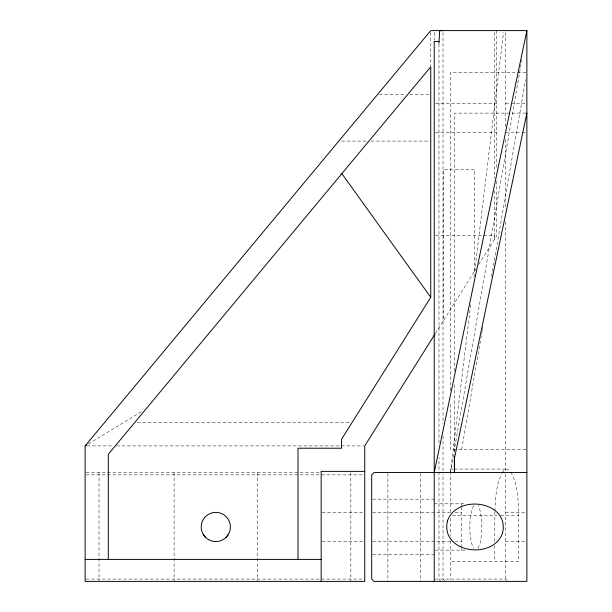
<?xml version="1.0" encoding="UTF-8"?>
<svg xmlns="http://www.w3.org/2000/svg" width="612" height="612" viewBox="0 0 612 612"><rect width="100%" height="100%" fill="white"/><g stroke="black" fill="none" stroke-linecap="round" stroke-linejoin="round"><path stroke-width="0.46" stroke-dasharray="3.06 2.29" d="M494.871 511.701L494.748 541.857M494.901 510.775C495.445 498.283 496.095 485.094 501.718 473.726M470.666 304.677L450.547 471.592L452.872 458.434M473.986 277.175L503.477 32.497M453.033 457.493L521.829 59.746M461.662 449.376L481.499 334.665M481.659 333.724L482.149 330.901M482.31 329.967L482.799 327.145M491.581 276.372L525.57 79.858M473.535 505.566L471.592 510.592L470.291 518.104A22.506 5.646 -90 0 0 470.284 535.837L471.592 543.349L473.535 548.367M478.133 548.367L480.083 543.349L481.384 535.829A22.506 5.646 -90 0 0 481.384 518.104L480.083 510.592L478.133 505.566M502.2 472.954L503.645 470.643L506.759 469.06L509.865 470.643M435.369 333.471L476.021 268.767M478.676 264.545L496.76 235.758L496.76 179.454M88.38 443.922L142.06 411.279M525.915 72.338L450.432 72.338L450.432 391.152M379.256 94.761L405.955 94.761M409.772 94.761L429.792 94.761M435.461 103.329L496.76 103.329M505.558 103.329L510.194 103.329M511.119 103.329L525.945 103.329M525.915 113.121L454.387 113.121L454.387 372.165M435.461 132.513L496.76 132.513M505.558 132.513L521.309 132.513M522.235 132.513L525.945 132.513M341.641 141.081L367.238 141.081M371.025 141.081L430.749 141.081M435.499 235.758L494.442 235.758L494.817 238.841M137.402 422.739L350.026 422.739M87.042 445.903L112.807 445.903M116.624 445.903L363.78 445.903M525.922 449.376L450.432 449.376L450.432 402.604M453.301 469.06L450.432 469.06L450.432 513.598M454.249 469.06L506.759 469.06M86.085 472.541L319.885 472.541M86.085 474.851L363.78 474.851M372.632 499.17L434.222 499.17M434.222 503.806L465.525 503.806M322.111 512.374L363.788 512.374M372.632 512.374L451.243 512.374M455.03 512.374L461.662 512.374M505.558 512.374L525.945 512.374M452.322 515.388L496.936 515.388M500.738 515.388L518.769 515.388L518.769 561.709L450.432 561.709M322.111 541.559L364.737 541.559M372.632 541.559L450.294 541.559M455.03 541.559L461.662 541.559M505.558 541.559L525.945 541.559M435.17 550.134L466.474 550.134M372.632 554.763L434.222 554.763M86.085 579.082L364.737 579.082M435.17 579.082L505.558 579.082L507.294 580.819M444.756 580.819L443.019 579.082L443.019 473.979M440.586 581.4L438.98 579.082L438.98 457.738M510.829 472.181C518.295 485.094 518.058 500.891 518.769 515.388M505.558 32.543L505.558 127.135M505.558 139.559L505.558 209.312M505.558 221.735L505.558 473.022M505.558 473.979L505.558 579.082M496.76 30.6L496.76 168.009M494.748 545.644L494.748 561.709M494.442 32.505L494.442 178.505M494.442 190.806L494.442 239.445M474.759 270.772L474.759 169.578L443.256 169.578L443.256 320.91M461.662 503.806L461.662 505.566M461.662 506.912L461.662 547.029M461.662 548.367L461.662 550.134M454.387 384.596L454.387 454.823M450.432 518.226L450.432 535.561M450.432 540.916L450.432 579.487M443.019 32.543L443.019 423.336M443.019 435.759L443.019 473.022M438.98 44.01L438.98 444.434M434.222 32.513L434.222 40.178M430.749 32.505L430.749 65.859M420.322 473.489L420.322 581.4M387.893 473.489L387.893 581.4M350.837 472.541L350.837 581.4M257.491 472.541L257.491 581.4M174.106 472.541L174.106 581.4M99.029 472.541L99.029 581.4"/><path stroke-width="0.92" d="M438.98 43.353L439.676 30.615L443.019 30.631M434.222 472.541L526.871 30.6L430.749 30.6L85.129 445.903L85.129 581.4L364.737 581.4L364.737 445.903L434.925 334.167M526.871 113.121L454.387 458.64L454.509 472.541M108.293 559.399L108.293 454.28L430.749 66.807L430.749 297.287L341.572 439.225L341.572 448.214L297.998 448.214L297.998 559.399M226.119 537.29L228.437 534.268M85.129 445.903L86.759 444.909M438.98 41.448L434.222 41.448L434.222 581.4M364.737 471.378L321.162 471.378L321.162 581.4M526.871 472.541L374.001 472.541L371.683 474.851L371.683 579.082L374.001 581.4L526.871 581.4L526.871 30.6M85.129 559.399L321.162 559.399M203.161 534.268L205.479 537.29M341.848 173.632L430.749 297.287M454.387 456.728L454.387 472.541M447.456 520.973C440.036 552.797 493.05 560.607 502.567 532.96C509.98 501.144 456.973 493.326 447.456 520.973M208.501 539.608A14.589 14.589 0 0 0 230.395 526.97A14.589 14.589 0 0 0 208.501 514.332A14.589 14.589 0 0 0 208.501 539.608"/></g></svg>
